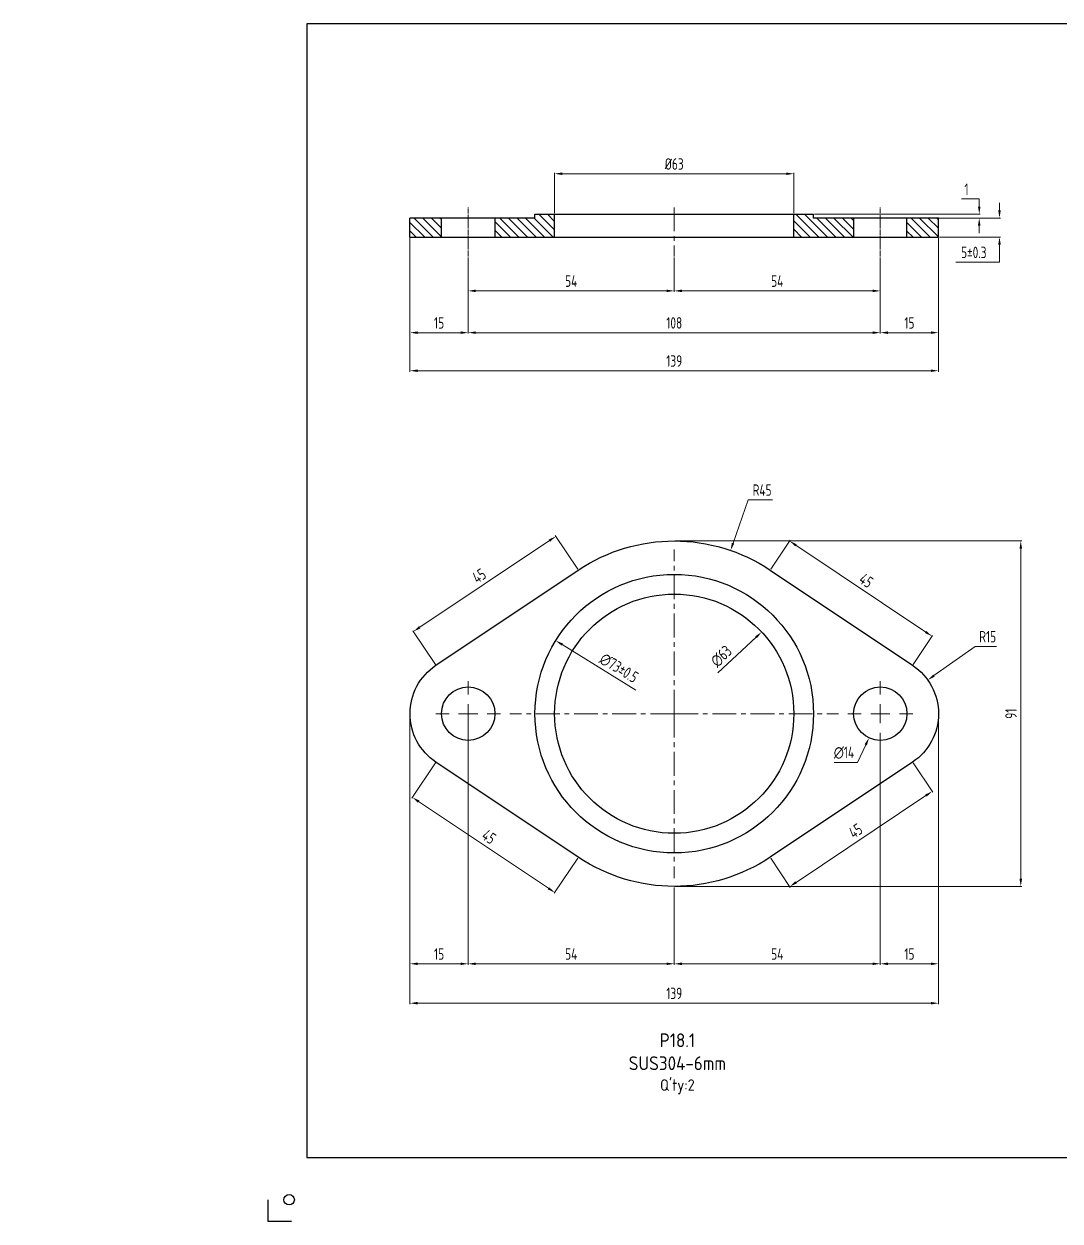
# Model space of a CAD drawing. Header units: millimetres. Extents: x -46397 to 283259, y -8690 to 23983.
# Drawn here: x 185956.6 to 186228.2, y -1830.3 to -1516.6 of the extents above; entities that cross this region are included whole.
import ezdxf
from ezdxf import colors
from ezdxf.entities.mleader import LeaderData, LeaderLine
from ezdxf.math import Vec2, Vec3

# ---------------------------------------------------------------- set-up
doc = ezdxf.new("R2010")
doc.units = ezdxf.units.MM
doc.linetypes.add('CENTER', pattern=[2, 1.25, -0.25, 0.25, -0.25])
doc.layers.get('Defpoints').update_dxf_attribs({"lineweight": 0})
for name, color, linetype, lineweight in [('4.KICH THUOC', 3, 'Continuous', 9), ('Dtext', 255, 'Continuous', 20), ('DUONGCHINH', 7, 'Continuous', 25), ('mD_HATCH', 8, 'Continuous', 0), ('mDƯỜNG CƠ BẢN', 255, 'Continuous', 25), ('mDƯỜNG TÂM', 8, 'CENTER', 0)]:
    doc.layers.add(name, color=color, linetype=linetype, lineweight=lineweight)
doc.layers.add('DIM', color=8, linetype='Continuous')
doc.styles.add('Arial', font='arial.ttf')
doc.styles.add('Chu va so', font='arial.ttf')
doc.styles.add('GHI CHÚ 1', font='isocp_IV25.ttf', dxfattribs={"width": 0.8})
doc.styles.get("Standard").update_dxf_attribs({"font": 'isocp.shx', "width": 0.8})
doc.styles.add('TCVN', font='arial.ttf')
doc.dimstyles.new('1-30SCALE', dxfattribs={"dimtxt": 75, "dimasz": 75, "dimexe": 37.5, "dimexo": 30, "dimgap": 30, "dimtad": 1, "dimtoh": 1, "dimdec": 0, "dimdsep": 46, "dimtxsty": 'GHI CHÚ 1', "dimcen": 0.09, "dimclrd": 256, "dimclre": 256, "dimclrt": 2, "dimadec": 0, "dimazin": 0, "dimtfac": 1, "dimtdec": 0, "dimtofl": 0, "dimtmove": 0, "dimatfit": 3, "dimfxl": 1, "dimlwd": 0, "dimlwe": 0, "dimarcsym": 0})
doc.dimstyles.new('1-30SCALE$4', dxfattribs={"dimtxt": 75, "dimasz": 75, "dimexe": 37.5, "dimexo": 30, "dimgap": 30, "dimtad": 1, "dimtoh": 1, "dimdec": 0, "dimdsep": 46, "dimtxsty": 'GHI CHÚ 1', "dimcen": 0.09, "dimclrd": 256, "dimclre": 256, "dimclrt": 2, "dimadec": 0, "dimazin": 0, "dimtfac": 1, "dimtdec": 0, "dimtofl": 0, "dimtmove": 0, "dimatfit": 3, "dimfxl": 1, "dimlwd": 0, "dimlwe": 0, "dimarcsym": 0})
pattern_1 = [(135, (-54306.6736, -90159.853), (-1.122532015, -1.122532015), [])]

# ---------------------------------------------------------------- blocks, each defined once
blk = doc.blocks.new('SW_CENTERMARKSYMBOL_0')
at = {"color": 0, "linetype": 'Continuous', "lineweight": 18}
for p, q in [((0, 2.5), (0, 4.25)), ((-2.5, 0), (-4.25, 0)), ((0, 0), (-1.25, 0)), ((0, 0), (0, 1.25)), ((0, 0), (0, -1.25)), ((0, 0), (1.25, 0)), ((2.5, 0), (4.25, 0)), ((0, -2.5), (0, -4.25))]:
    blk.add_line(p, q, dxfattribs=at)
blk = doc.blocks.new('*D994')
at = {"layer": 'Defpoints', "color": 0, "transparency": 16777216}
for p in [(186149.97, -1675.91), (186104.18, -1718.71)]:
    blk.add_point(p, dxfattribs=at)
at = {"layer": 'DIM', "linetype": 'Continuous', "lineweight": 0, "transparency": 16777216}
blk.add_line((186138.48, -1686.65), (186148.51, -1677.28), dxfattribs=at)
at = {"layer": 'DIM', "transparency": 16777216}
blk.add_solid([(186148.28, -1677.03), (186148.74, -1677.52), (186149.97, -1675.91)], dxfattribs=at)
at = {"layer": 'DIM', "color": 2, "transparency": 16777216, "insert": (186139.42, -1682.26), "char_height": 3, "attachment_point": 5, "rotation": 43.0607, "style": 'GHI CHÚ 1'}
blk.add_mtext('∅63', dxfattribs=at)
blk = doc.blocks.new('*D993')
at = {"layer": 'Defpoints', "color": 0, "transparency": 16777216}
for p in [(186184.04, -1690.97), (186178.11, -1703.65)]:
    blk.add_point(p, dxfattribs=at)
at = {"layer": 'DIM', "lineweight": 0, "transparency": 16777216}
for p, q in [((186180.98, -1697.31), (186181.16, -1697.31)), ((186181.07, -1697.4), (186181.07, -1697.22))]:
    blk.add_line(p, q, dxfattribs=at)
at = {"layer": 'DIM', "linetype": 'Continuous', "lineweight": 0, "transparency": 16777216}
for p, q in [((186175.11, -1710.08), (186177.26, -1705.46)), ((186169.02, -1710.08), (186175.11, -1710.08))]:
    blk.add_line(p, q, dxfattribs=at)
at = {"layer": 'DIM', "transparency": 16777216}
blk.add_solid([(186176.96, -1705.32), (186177.57, -1705.6), (186178.11, -1703.65)], dxfattribs=at)
at = {"layer": 'DIM', "color": 2, "transparency": 16777216, "insert": (186171.56, -1707.53), "char_height": 3, "attachment_point": 5, "style": 'GHI CHÚ 1'}
blk.add_mtext('∅14', dxfattribs=at)
blk = doc.blocks.new('*D960')
at = {"layer": 'Defpoints', "color": 0, "transparency": 16777216}
for p in [(186193.51, -1688.49), (186181.07, -1697.31)]:
    blk.add_point(p, dxfattribs=at)
at = {"layer": 'DIM', "linetype": 'Continuous', "lineweight": 0, "transparency": 16777216}
for p, q in [((186205.92, -1679.69), (186195.14, -1687.33)), ((186211.51, -1679.69), (186205.92, -1679.69))]:
    blk.add_line(p, q, dxfattribs=at)
at = {"layer": 'DIM', "lineweight": 0, "transparency": 16777216}
for p, q in [((186180.98, -1697.31), (186181.16, -1697.31)), ((186181.07, -1697.4), (186181.07, -1697.22))]:
    blk.add_line(p, q, dxfattribs=at)
at = {"layer": 'DIM', "transparency": 16777216}
blk.add_solid([(186194.95, -1687.06), (186195.34, -1687.6), (186193.51, -1688.49)], dxfattribs=at)
at = {"layer": 'DIM', "color": 2, "transparency": 16777216, "insert": (186209.21, -1677.13), "char_height": 3, "attachment_point": 5, "style": 'GHI CHÚ 1'}
blk.add_mtext('R15', dxfattribs=at)
blk = doc.blocks.new('*D961')
at = {"layer": 'Defpoints', "color": 0, "ltscale": 5, "transparency": 16777216}
for p in [(186141.84, -1654.54), (186127.07, -1697.31)]:
    blk.add_point(p, dxfattribs=at)
at = {"layer": 'mDƯỜNG TÂM', "linetype": 'Continuous', "lineweight": 0, "ltscale": 5, "transparency": 16777216}
for p, q in [((186146.41, -1641.29), (186142.49, -1652.64)), ((186152.79, -1641.29), (186146.41, -1641.29))]:
    blk.add_line(p, q, dxfattribs=at)
at = {"layer": 'mDƯỜNG TÂM', "lineweight": 0, "ltscale": 5, "transparency": 16777216}
for p, q in [((186126.98, -1697.31), (186127.16, -1697.31)), ((186127.07, -1697.4), (186127.07, -1697.22))]:
    blk.add_line(p, q, dxfattribs=at)
at = {"layer": 'mDƯỜNG TÂM', "ltscale": 5, "transparency": 16777216}
blk.add_solid([(186142.17, -1652.54), (186142.8, -1652.75), (186141.84, -1654.54)], dxfattribs=at)
at = {"layer": 'mDƯỜNG TÂM', "color": 2, "ltscale": 5, "transparency": 16777216, "insert": (186150.1, -1638.73), "char_height": 3, "attachment_point": 5, "style": 'GHI CHÚ 1'}
blk.add_mtext('R45', dxfattribs=at)
blk = doc.blocks.new('*D992')
at = {"layer": 'Defpoints', "color": 0, "transparency": 16777216}
for p in [(186057.82, -1697.31), (186073.07, -1697.31), (186073.07, -1762.84)]:
    blk.add_point(p, dxfattribs=at)
at = {"layer": 'DIM', "linetype": 'Continuous', "lineweight": 0, "transparency": 16777216}
for p, q in [((186057.82, -1697.56), (186057.82, -1763.09)), ((186073.07, -1697.56), (186073.07, -1763.09)), ((186059.82, -1762.84), (186071.07, -1762.84))]:
    blk.add_line(p, q, dxfattribs=at)
at = {"layer": 'DIM', "transparency": 16777216}
for points in [[(186059.82, -1762.51), (186059.82, -1763.18), (186057.82, -1762.84)], [(186071.07, -1762.51), (186071.07, -1763.18), (186073.07, -1762.84)]]:
    blk.add_solid(points, dxfattribs=at)
at = {"layer": 'DIM', "color": 2, "transparency": 16777216, "insert": (186065.45, -1760.29), "char_height": 3, "attachment_point": 5, "style": 'GHI CHÚ 1'}
blk.add_mtext('15', dxfattribs=at)
blk = doc.blocks.new('*D991')
at = {"layer": 'Defpoints', "color": 0, "transparency": 16777216}
for p in [(186073.07, -1697.31), (186127.07, -1742.56), (186127.07, -1762.84)]:
    blk.add_point(p, dxfattribs=at)
at = {"layer": 'DIM', "linetype": 'Continuous', "lineweight": 0, "transparency": 16777216}
for p, q in [((186073.07, -1697.56), (186073.07, -1763.09)), ((186127.07, -1742.81), (186127.07, -1763.09)), ((186075.07, -1762.84), (186125.07, -1762.84))]:
    blk.add_line(p, q, dxfattribs=at)
at = {"layer": 'DIM', "transparency": 16777216}
for points in [[(186075.07, -1762.51), (186075.07, -1763.18), (186073.07, -1762.84)], [(186125.07, -1762.51), (186125.07, -1763.18), (186127.07, -1762.84)]]:
    blk.add_solid(points, dxfattribs=at)
at = {"layer": 'DIM', "color": 2, "transparency": 16777216, "insert": (186100.07, -1760.29), "char_height": 3, "attachment_point": 5, "style": 'GHI CHÚ 1'}
blk.add_mtext('54', dxfattribs=at)
blk = doc.blocks.new('*D962')
at = {"layer": 'Defpoints', "color": 0, "transparency": 16777216}
for p in [(186181.07, -1704.31), (186127.07, -1742.56), (186181.07, -1762.84)]:
    blk.add_point(p, dxfattribs=at)
at = {"layer": 'DIM', "linetype": 'Continuous', "lineweight": 0, "transparency": 16777216}
for p, q in [((186181.07, -1704.56), (186181.07, -1763.09)), ((186127.07, -1742.81), (186127.07, -1763.09)), ((186129.07, -1762.84), (186179.07, -1762.84))]:
    blk.add_line(p, q, dxfattribs=at)
at = {"layer": 'DIM', "transparency": 16777216}
for points in [[(186129.07, -1762.51), (186129.07, -1763.18), (186127.07, -1762.84)], [(186179.07, -1762.51), (186179.07, -1763.18), (186181.07, -1762.84)]]:
    blk.add_solid(points, dxfattribs=at)
at = {"layer": 'DIM', "color": 2, "transparency": 16777216, "insert": (186154.07, -1760.29), "char_height": 3, "attachment_point": 5, "style": 'GHI CHÚ 1'}
blk.add_mtext('54', dxfattribs=at)
blk = doc.blocks.new('*D990')
at = {"layer": 'Defpoints', "color": 0, "transparency": 16777216}
for p in [(186196.32, -1697.31), (186181.07, -1704.31), (186196.32, -1762.84)]:
    blk.add_point(p, dxfattribs=at)
at = {"layer": 'DIM', "linetype": 'Continuous', "lineweight": 0, "transparency": 16777216}
for p, q in [((186196.32, -1697.56), (186196.32, -1763.09)), ((186181.07, -1704.56), (186181.07, -1763.09)), ((186183.07, -1762.84), (186194.32, -1762.84))]:
    blk.add_line(p, q, dxfattribs=at)
at = {"layer": 'DIM', "transparency": 16777216}
for points in [[(186183.07, -1762.51), (186183.07, -1763.18), (186181.07, -1762.84)], [(186194.32, -1762.51), (186194.32, -1763.18), (186196.32, -1762.84)]]:
    blk.add_solid(points, dxfattribs=at)
at = {"layer": 'DIM', "color": 2, "transparency": 16777216, "insert": (186188.7, -1760.29), "char_height": 3, "attachment_point": 5, "style": 'GHI CHÚ 1'}
blk.add_mtext('15', dxfattribs=at)
blk = doc.blocks.new('*D989')
at = {"layer": 'Defpoints', "color": 0, "transparency": 16777216}
for p in [(186057.82, -1697.31), (186196.32, -1697.31), (186196.32, -1773.17)]:
    blk.add_point(p, dxfattribs=at)
at = {"layer": 'DIM', "linetype": 'Continuous', "lineweight": 0, "transparency": 16777216}
for p, q in [((186057.82, -1697.56), (186057.82, -1773.42)), ((186196.32, -1697.56), (186196.32, -1773.42)), ((186059.82, -1773.17), (186194.32, -1773.17))]:
    blk.add_line(p, q, dxfattribs=at)
at = {"layer": 'DIM', "transparency": 16777216}
for points in [[(186059.82, -1772.83), (186059.82, -1773.5), (186057.82, -1773.17)], [(186194.32, -1772.83), (186194.32, -1773.5), (186196.32, -1773.17)]]:
    blk.add_solid(points, dxfattribs=at)
at = {"layer": 'DIM', "color": 2, "transparency": 16777216, "insert": (186127.07, -1770.6), "char_height": 3, "attachment_point": 5, "style": 'GHI CHÚ 1'}
blk.add_mtext('139', dxfattribs=at)
blk = doc.blocks.new('*D988')
at = {"layer": 'Defpoints', "color": 0, "transparency": 16777216}
for p in [(186127.07, -1652.06), (186217.89, -1652.06), (186127.07, -1742.56)]:
    blk.add_point(p, dxfattribs=at)
at = {"layer": 'DIM', "linetype": 'Continuous', "lineweight": 0, "transparency": 16777216}
for p, q in [((186127.32, -1652.06), (186218.14, -1652.06)), ((186217.89, -1740.56), (186217.89, -1654.06)), ((186127.32, -1742.56), (186218.14, -1742.56))]:
    blk.add_line(p, q, dxfattribs=at)
at = {"layer": 'DIM', "transparency": 16777216}
for points in [[(186217.56, -1654.06), (186218.23, -1654.06), (186217.89, -1652.06)], [(186217.56, -1740.56), (186218.23, -1740.56), (186217.89, -1742.56)]]:
    blk.add_solid(points, dxfattribs=at)
at = {"layer": 'DIM', "color": 2, "transparency": 16777216, "insert": (186215.33, -1697.31), "char_height": 3, "attachment_point": 5, "rotation": 90, "style": 'GHI CHÚ 1'}
blk.add_mtext('91', dxfattribs=at)
blk = doc.blocks.new('*D987')
at = {"layer": 'Defpoints', "color": 0, "transparency": 16777216}
for p in [(186096.03, -1650.85), (186101.93, -1659.68), (186064.6, -1684.63)]:
    blk.add_point(p, dxfattribs=at)
at = {"layer": 'DIM', "linetype": 'Continuous', "lineweight": 0, "transparency": 16777216}
for p, q in [((186060.36, -1674.68), (186094.37, -1651.96)), ((186101.8, -1659.48), (186095.89, -1650.64)), ((186064.46, -1684.42), (186058.56, -1675.58))]:
    blk.add_line(p, q, dxfattribs=at)
at = {"layer": 'DIM', "transparency": 16777216}
for points in [[(186094.18, -1651.68), (186094.55, -1652.24), (186096.03, -1650.85)], [(186060.18, -1674.4), (186060.55, -1674.96), (186058.7, -1675.79)]]:
    blk.add_solid(points, dxfattribs=at)
at = {"layer": 'DIM', "color": 2, "transparency": 16777216, "insert": (186075.94, -1661.19), "char_height": 3, "attachment_point": 5, "rotation": 33.749, "style": 'GHI CHÚ 1'}
blk.add_mtext('45', dxfattribs=at)
blk = doc.blocks.new('*D986')
at = {"layer": 'Defpoints', "color": 0, "transparency": 16777216}
for p in [(186064.6, -1709.99), (186058.43, -1719.23), (186101.93, -1734.93)]:
    blk.add_point(p, dxfattribs=at)
at = {"layer": 'DIM', "linetype": 'Continuous', "lineweight": 0, "transparency": 16777216}
for p, q in [((186064.46, -1710.2), (186058.29, -1719.43)), ((186094.1, -1743.06), (186060.09, -1720.34)), ((186101.8, -1735.14), (186095.62, -1744.38))]:
    blk.add_line(p, q, dxfattribs=at)
at = {"layer": 'DIM', "transparency": 16777216}
for points in [[(186060.28, -1720.06), (186059.91, -1720.62), (186058.43, -1719.23)], [(186094.28, -1742.78), (186093.91, -1743.34), (186095.76, -1744.17)]]:
    blk.add_solid(points, dxfattribs=at)
at = {"layer": 'DIM', "color": 2, "transparency": 16777216, "insert": (186078.52, -1729.57), "char_height": 3, "attachment_point": 5, "rotation": 326.251, "style": 'GHI CHÚ 1'}
blk.add_mtext('45', dxfattribs=at)
blk = doc.blocks.new('*D985')
at = {"layer": 'Defpoints', "color": 0, "transparency": 16777216}
for p in [(186189.55, -1709.99), (186194.68, -1717.67), (186152.21, -1734.93)]:
    blk.add_point(p, dxfattribs=at)
at = {"layer": 'DIM', "linetype": 'Continuous', "lineweight": 0, "transparency": 16777216}
for p, q in [((186189.68, -1710.2), (186194.82, -1717.88)), ((186159.01, -1741.5), (186193.01, -1718.78)), ((186152.35, -1735.14), (186157.48, -1742.82))]:
    blk.add_line(p, q, dxfattribs=at)
at = {"layer": 'DIM', "transparency": 16777216}
for points in [[(186192.83, -1718.5), (186193.2, -1719.06), (186194.68, -1717.67)], [(186158.82, -1741.23), (186159.19, -1741.78), (186157.34, -1742.61)]]:
    blk.add_solid(points, dxfattribs=at)
at = {"layer": 'DIM', "color": 2, "transparency": 16777216, "insert": (186174.59, -1728.01), "char_height": 3, "attachment_point": 5, "rotation": 33.749, "style": 'GHI CHÚ 1'}
blk.add_mtext('45', dxfattribs=at)
blk = doc.blocks.new('*D984')
at = {"layer": 'Defpoints', "color": 0, "transparency": 16777216}
for p in [(186157.3, -1652.07), (186152.21, -1659.68), (186189.55, -1684.63)]:
    blk.add_point(p, dxfattribs=at)
at = {"layer": 'DIM', "linetype": 'Continuous', "lineweight": 0, "transparency": 16777216}
for p, q in [((186152.35, -1659.48), (186157.44, -1651.87)), ((186192.97, -1675.91), (186158.96, -1653.19)), ((186189.68, -1684.42), (186194.77, -1676.81))]:
    blk.add_line(p, q, dxfattribs=at)
at = {"layer": 'DIM', "transparency": 16777216}
for points in [[(186159.15, -1652.91), (186158.78, -1653.46), (186157.3, -1652.07)], [(186193.15, -1675.63), (186192.78, -1676.18), (186194.63, -1677.02)]]:
    blk.add_solid(points, dxfattribs=at)
at = {"layer": 'DIM', "color": 2, "transparency": 16777216, "insert": (186177.39, -1662.42), "char_height": 3, "attachment_point": 5, "rotation": 326.251, "style": 'GHI CHÚ 1'}
blk.add_mtext('45', dxfattribs=at)
blk = doc.blocks.new('*D979')
at = {"layer": 'Defpoints', "color": 0, "transparency": 16777216}
for p in [(186096, -1678.16), (186158.15, -1716.46)]:
    blk.add_point(p, dxfattribs=at)
at = {"layer": 'DIM', "linetype": 'Continuous', "lineweight": 0, "transparency": 16777216}
blk.add_line((186117.04, -1691.13), (186097.7, -1679.21), dxfattribs=at)
at = {"layer": 'DIM', "transparency": 16777216}
blk.add_solid([(186097.88, -1678.92), (186097.53, -1679.49), (186096, -1678.16)], dxfattribs=at)
at = {"layer": 'DIM', "color": 2, "transparency": 16777216, "insert": (186112.57, -1685.36), "char_height": 3, "attachment_point": 5, "rotation": 328.3529, "style": 'GHI CHÚ 1'}
blk.add_mtext('∅73%%P0.5', dxfattribs=at)
blk = doc.blocks.new('*D978')
at = {"layer": 'Defpoints', "color": 0, "transparency": 16777216}
for p in [(186163.57, -1566.44), (186186.56, -1567.44), (186207, -1567.44)]:
    blk.add_point(p, dxfattribs=at)
at = {"layer": 'DIM', "linetype": 'Continuous', "lineweight": 0, "transparency": 16777216}
for p, q in [((186202.32, -1562.44), (186207, -1562.44)), ((186207, -1564.44), (186207, -1562.44)), ((186163.82, -1566.44), (186207.25, -1566.44)), ((186186.81, -1567.44), (186207.25, -1567.44)), ((186207, -1569.44), (186207, -1571.44))]:
    blk.add_line(p, q, dxfattribs=at)
at = {"layer": 'DIM', "transparency": 16777216}
for points in [[(186206.67, -1564.44), (186207.33, -1564.44), (186207, -1566.44)], [(186206.67, -1569.44), (186207.33, -1569.44), (186207, -1567.44)]]:
    blk.add_solid(points, dxfattribs=at)
at = {"layer": 'DIM', "color": 2, "transparency": 16777216, "insert": (186203.66, -1559.91), "char_height": 3, "attachment_point": 5, "style": 'GHI CHÚ 1'}
blk.add_mtext('1', dxfattribs=at)
blk = doc.blocks.new('*D977')
at = {"layer": 'Defpoints', "color": 0, "transparency": 16777216}
for p in [(186186.56, -1567.44), (186196.32, -1572.44), (186212.31, -1572.44)]:
    blk.add_point(p, dxfattribs=at)
at = {"layer": 'DIM', "linetype": 'Continuous', "lineweight": 0, "transparency": 16777216}
for p, q in [((186212.31, -1565.44), (186212.31, -1563.44)), ((186186.81, -1567.44), (186212.56, -1567.44)), ((186196.57, -1572.44), (186212.56, -1572.44)), ((186212.31, -1574.44), (186212.31, -1576.44)), ((186212.31, -1579), (186212.31, -1576.44)), ((186200.84, -1579), (186212.31, -1579))]:
    blk.add_line(p, q, dxfattribs=at)
at = {"layer": 'DIM', "transparency": 16777216}
for points in [[(186211.98, -1565.44), (186212.65, -1565.44), (186212.31, -1567.44)], [(186211.98, -1574.44), (186212.65, -1574.44), (186212.31, -1572.44)]]:
    blk.add_solid(points, dxfattribs=at)
at = {"layer": 'DIM', "color": 2, "transparency": 16777216, "insert": (186205.58, -1576.45), "char_height": 3, "attachment_point": 5, "style": 'GHI CHÚ 1'}
blk.add_mtext('5%%P0.3', dxfattribs=at)
blk = doc.blocks.new('*D1001')
at = {"layer": 'Defpoints', "color": 0, "transparency": 16777216}
for p in [(186073.07, -1577.53), (186127.07, -1577.53), (186127.07, -1586.53)]:
    blk.add_point(p, dxfattribs=at)
at = {"layer": 'DIM', "linetype": 'Continuous', "lineweight": 0, "transparency": 16777216}
for p, q in [((186073.07, -1577.78), (186073.07, -1586.78)), ((186127.07, -1577.78), (186127.07, -1586.78)), ((186075.07, -1586.53), (186125.07, -1586.53))]:
    blk.add_line(p, q, dxfattribs=at)
at = {"layer": 'DIM', "transparency": 16777216}
for points in [[(186075.07, -1586.19), (186075.07, -1586.86), (186073.07, -1586.53)], [(186125.07, -1586.19), (186125.07, -1586.86), (186127.07, -1586.53)]]:
    blk.add_solid(points, dxfattribs=at)
at = {"layer": 'DIM', "color": 2, "transparency": 16777216, "insert": (186100.07, -1583.97), "char_height": 3, "attachment_point": 5, "style": 'GHI CHÚ 1'}
blk.add_mtext('54', dxfattribs=at)
blk = doc.blocks.new('*D1000')
at = {"layer": 'Defpoints', "color": 0, "transparency": 16777216}
for p in [(186127.07, -1577.53), (186181.07, -1577.53), (186181.07, -1586.53)]:
    blk.add_point(p, dxfattribs=at)
at = {"layer": 'DIM', "linetype": 'Continuous', "lineweight": 0, "transparency": 16777216}
for p, q in [((186127.07, -1577.78), (186127.07, -1586.78)), ((186181.07, -1577.78), (186181.07, -1586.78)), ((186129.07, -1586.53), (186179.07, -1586.53))]:
    blk.add_line(p, q, dxfattribs=at)
at = {"layer": 'DIM', "transparency": 16777216}
for points in [[(186129.07, -1586.19), (186129.07, -1586.86), (186127.07, -1586.53)], [(186179.07, -1586.19), (186179.07, -1586.86), (186181.07, -1586.53)]]:
    blk.add_solid(points, dxfattribs=at)
at = {"layer": 'DIM', "color": 2, "transparency": 16777216, "insert": (186154.07, -1583.97), "char_height": 3, "attachment_point": 5, "style": 'GHI CHÚ 1'}
blk.add_mtext('54', dxfattribs=at)
blk = doc.blocks.new('*D999')
at = {"layer": 'Defpoints', "color": 0, "transparency": 16777216}
for p in [(186057.82, -1569.94), (186196.32, -1572.44), (186196.32, -1607.45)]:
    blk.add_point(p, dxfattribs=at)
at = {"layer": 'DIM', "linetype": 'Continuous', "lineweight": 0, "transparency": 16777216}
for p, q in [((186057.82, -1570.19), (186057.82, -1607.7)), ((186196.32, -1572.69), (186196.32, -1607.7)), ((186059.82, -1607.45), (186194.32, -1607.45))]:
    blk.add_line(p, q, dxfattribs=at)
at = {"layer": 'DIM', "transparency": 16777216}
for points in [[(186059.82, -1607.12), (186059.82, -1607.78), (186057.82, -1607.45)], [(186194.32, -1607.12), (186194.32, -1607.78), (186196.32, -1607.45)]]:
    blk.add_solid(points, dxfattribs=at)
at = {"layer": 'DIM', "color": 2, "transparency": 16777216, "insert": (186127.07, -1604.89), "char_height": 3, "attachment_point": 5, "style": 'GHI CHÚ 1'}
blk.add_mtext('139', dxfattribs=at)
blk = doc.blocks.new('*D998')
at = {"layer": 'Defpoints', "color": 0, "transparency": 16777216}
for p in [(186057.82, -1572.44), (186073.07, -1577.53), (186057.82, -1597.48)]:
    blk.add_point(p, dxfattribs=at)
at = {"layer": 'DIM', "linetype": 'Continuous', "lineweight": 0, "transparency": 16777216}
for p, q in [((186057.82, -1572.69), (186057.82, -1597.73)), ((186073.07, -1577.78), (186073.07, -1597.73)), ((186071.07, -1597.48), (186059.82, -1597.48))]:
    blk.add_line(p, q, dxfattribs=at)
at = {"layer": 'DIM', "transparency": 16777216}
for points in [[(186059.82, -1597.14), (186059.82, -1597.81), (186057.82, -1597.48)], [(186071.07, -1597.14), (186071.07, -1597.81), (186073.07, -1597.48)]]:
    blk.add_solid(points, dxfattribs=at)
at = {"layer": 'DIM', "color": 2, "transparency": 16777216, "insert": (186065.45, -1594.92), "char_height": 3, "attachment_point": 5, "style": 'GHI CHÚ 1'}
blk.add_mtext('15', dxfattribs=at)
blk = doc.blocks.new('*D997')
at = {"layer": 'Defpoints', "color": 0, "transparency": 16777216}
for p in [(186196.32, -1572.44), (186181.07, -1577.53), (186196.32, -1597.48)]:
    blk.add_point(p, dxfattribs=at)
at = {"layer": 'DIM', "linetype": 'Continuous', "lineweight": 0, "transparency": 16777216}
for p, q in [((186196.32, -1572.69), (186196.32, -1597.73)), ((186181.07, -1577.78), (186181.07, -1597.73)), ((186183.07, -1597.48), (186194.32, -1597.48))]:
    blk.add_line(p, q, dxfattribs=at)
at = {"layer": 'DIM', "transparency": 16777216}
for points in [[(186183.07, -1597.14), (186183.07, -1597.81), (186181.07, -1597.48)], [(186194.32, -1597.14), (186194.32, -1597.81), (186196.32, -1597.48)]]:
    blk.add_solid(points, dxfattribs=at)
at = {"layer": 'DIM', "color": 2, "transparency": 16777216, "insert": (186188.7, -1594.92), "char_height": 3, "attachment_point": 5, "style": 'GHI CHÚ 1'}
blk.add_mtext('15', dxfattribs=at)
blk = doc.blocks.new('*D996')
at = {"layer": 'Defpoints', "color": 0, "transparency": 16777216}
for p in [(186073.07, -1577.53), (186181.07, -1577.53), (186073.07, -1597.48)]:
    blk.add_point(p, dxfattribs=at)
at = {"layer": 'DIM', "linetype": 'Continuous', "lineweight": 0, "transparency": 16777216}
for p, q in [((186073.07, -1577.78), (186073.07, -1597.73)), ((186181.07, -1577.78), (186181.07, -1597.73)), ((186179.07, -1597.48), (186075.07, -1597.48))]:
    blk.add_line(p, q, dxfattribs=at)
at = {"layer": 'DIM', "transparency": 16777216}
for points in [[(186075.07, -1597.14), (186075.07, -1597.81), (186073.07, -1597.48)], [(186179.07, -1597.14), (186179.07, -1597.81), (186181.07, -1597.48)]]:
    blk.add_solid(points, dxfattribs=at)
at = {"layer": 'DIM', "color": 2, "transparency": 16777216, "insert": (186127.07, -1594.92), "char_height": 3, "attachment_point": 5, "style": 'GHI CHÚ 1'}
blk.add_mtext('108', dxfattribs=at)
blk = doc.blocks.new('*D995')
at = {"layer": 'Defpoints', "color": 0, "transparency": 16777216}
for p in [(186158.41, -1555.84), (186095.73, -1566.44), (186158.41, -1566.44)]:
    blk.add_point(p, dxfattribs=at)
at = {"layer": 'DIM', "linetype": 'Continuous', "lineweight": 0, "transparency": 16777216}
for p, q in [((186095.73, -1566.19), (186095.73, -1555.59)), ((186158.41, -1566.19), (186158.41, -1555.59)), ((186097.73, -1555.84), (186156.41, -1555.84))]:
    blk.add_line(p, q, dxfattribs=at)
at = {"layer": 'DIM', "transparency": 16777216}
for points in [[(186097.73, -1555.5), (186097.73, -1556.17), (186095.73, -1555.84)], [(186156.41, -1555.5), (186156.41, -1556.17), (186158.41, -1555.84)]]:
    blk.add_solid(points, dxfattribs=at)
at = {"layer": 'DIM', "color": 2, "transparency": 16777216, "insert": (186127.07, -1553.27), "char_height": 3, "attachment_point": 5, "style": 'GHI CHÚ 1'}
blk.add_mtext('%%C63', dxfattribs=at)
blk = doc.blocks.new('*U1828')
at = {"lineweight": 25}
for points in [[(0, 0), (499.12, 0), (499.12, 326.95), (0, 326.95)], [(0, 0), (377.38, 0), (377.38, 326.95), (0, 326.95)]]:
    blk.add_lwpolyline(points, close=True, dxfattribs=at)
at = {"lineweight": 25, "elevation": -0.01}
blk.add_lwpolyline([(-11.24, -12.22), (-11.24, -18.32), (-4.37, -18.32)], dxfattribs=at)
at = {"lineweight": 25}
blk.add_circle((-5.09, -12.17, -0.01), 1.51, dxfattribs=at)
at = {"layer": 'Dtext', "ltscale": 0.1}
for tag, p, height, style in [('REV_3', (380.6, 122.8), 2.17, 'TCVN'), ('FOR_APPROVAL3', (402.34, 122.65, -0.02), 2.61, 'TCVN'), ('REV_2', (380.6, 114.69), 2.17, 'TCVN'), ('FOR_APPROVAL2', (402.34, 114.53, -0.02), 2.61, 'TCVN'), ('REV_1', (380.6, 106.57), 2.17, 'TCVN'), ('FOR_APPROVAL1', (402.34, 106.42, -0.02), 2.61, 'TCVN'), ('REV_0', (380.6, 98.45), 2.17, 'TCVN'), ('NGUOI_VE', (425.5, 98.34, -0.02), 2.61, 'TCVN'), ('NGUOI_KIEM_2', (448.55, 98.34, -0.02), 2.61, 'TCVN'), ('NGUOI_DUYET', (476.4, 98.34, -0.02), 2.61, 'TCVN'), ('1.1_A4', (477.79, 4.95, -0.02), 2.61, 'Chu va so'), ('A4_A4', (486.47, 4.95, -0.02), 2.61, 'Chu va so'), ('REV.', (493.62, 4.95, -0.02), 2.61, 'Chu va so')]:
    blk.add_attdef(tag, p, '', height=height, dxfattribs=dict(at, style=style))
for tag, p, height, style, width in [('NGAY_REV03', (386.11, 122.65, -0.02), 2.26, 'TCVN', 0.95), ('NGAY_REV02', (386.11, 114.53, -0.02), 2.26, 'TCVN', 0.95), ('NGAY_REV01', (386.11, 106.42, -0.02), 2.26, 'TCVN', 0.95), ('NGAY_REV0', (386.11, 98.3, -0.02), 2.26, 'TCVN', 0.95), ('DWD.NO', (385.9, 2.12, -0.02), 3.48, 'Chu va so', 0.85)]:
    blk.add_attdef(tag, p, '', height=height, dxfattribs=dict(at, style=style, width=width))
at = {"layer": 'Dtext', "lineweight": 25, "ltscale": 0.1, "style": 'Chu va so'}
for tag, p, height in [('PROJECT_CODE', (411.04, 40.87), 5.22), ('TITLE1', (388.45, 31.17, -0.02), 3.48), ('TITLE2', (388.45, 22.99, -0.02), 3.48), ('TITLE3', (388.45, 14.87, -0.02), 3.48)]:
    blk.add_attdef(tag, p, '', height=height, dxfattribs=at)

msp = doc.modelspace()

# ---------------------------------------------------------------- hatches: boundary and pattern name
at = {"layer": 'mD_HATCH'}
h = msp.add_hatch(dxfattribs=at)
h.set_pattern_fill('ANSI31', color=251, scale=0.5, angle=90, style=0)
h.set_pattern_definition(pattern_1)
h.paths.add_polyline_path([(186066.07, -1572.44), (186057.82, -1572.44), (186057.82, -1567.44), (186066.07, -1567.44)], flags=0)
h = msp.add_hatch(dxfattribs=at)
h.set_pattern_fill('ANSI31', color=251, scale=0.5, angle=90, style=0)
h.set_pattern_definition(pattern_1)
h.paths.add_polyline_path([(186080.07, -1572.44), (186080.07, -1567.44), (186090.57, -1567.44), (186090.57, -1566.44), (186095.73, -1566.44), (186095.73, -1572.44)], flags=0)
h = msp.add_hatch(dxfattribs=at)
h.set_pattern_fill('ANSI31', color=251, scale=0.5, angle=90, style=0)
h.set_pattern_definition(pattern_1)
h.paths.add_polyline_path([(186174.07, -1572.44), (186174.07, -1567.44), (186163.57, -1567.44), (186163.57, -1566.44), (186158.41, -1566.44), (186158.41, -1572.44)], flags=0)
h = msp.add_hatch(dxfattribs=at)
h.set_pattern_fill('ANSI31', color=251, scale=0.5, angle=90, style=0)
h.set_pattern_definition(pattern_1)
h.paths.add_polyline_path([(186188.07, -1572.44), (186196.32, -1572.44), (186196.32, -1567.44), (186188.07, -1567.44)], flags=0)

# ---------------------------------------------------------------- linework, layer by layer
at = {"layer": 'DUONGCHINH'}
for p, q in [((186057.82, -1572.44, -2.25), (186057.82, -1567.44, -2.25)), ((186090.57, -1567.44, -2.25), (186057.82, -1567.44, -2.25)), ((186066.07, -1572.44, -2.25), (186066.07, -1567.44, -2.25)), ((186080.07, -1567.44, -2.25), (186080.07, -1572.44, -2.25)), ((186090.57, -1567.44, -2.25), (186090.57, -1566.44, -2.25)), ((186090.57, -1566.44, -2.25), (186163.57, -1566.44, -2.25)), ((186095.73, -1572.44, -2.25), (186095.73, -1566.44, -2.25)), ((186158.41, -1572.44, -2.25), (186158.41, -1566.44, -2.25)), ((186158.41, -1569.59, -2.25), (186158.41, -1566.44, -2.25)), ((186163.57, -1567.44, -2.25), (186163.57, -1566.44, -2.25)), ((186196.32, -1567.44, -2.25), (186163.57, -1567.44, -2.25)), ((186174.07, -1567.44, -2.25), (186174.07, -1572.44, -2.25)), ((186188.07, -1572.44, -2.25), (186188.07, -1567.44, -2.25)), ((186196.32, -1572.44, -2.25), (186196.32, -1567.44, -2.25)), ((186057.82, -1572.44, -2.25), (186196.32, -1572.44, -2.25))]:
    msp.add_line(p, q, dxfattribs=at)
at = {"layer": 'DUONGCHINH', "elevation": -2.25}
msp.add_lwpolyline([(186101.93, -1659.68, -0.303337), (186152.21, -1659.68), (186189.55, -1684.63, -0.534522), (186189.55, -1709.99), (186152.21, -1734.93, -0.303337), (186101.93, -1734.93), (186064.6, -1709.99, -0.534522), (186064.6, -1684.63)], format="xyb", close=True, dxfattribs=at)
at = {"layer": 'DUONGCHINH'}
for centre, radius in [((186127.07, -1697.31, -2.25), 36.5), ((186127.07, -1697.31, -2.25), 31.34), ((186073.07, -1697.31, -2.25), 7), ((186181.07, -1697.31, -2.25), 7)]:
    msp.add_circle(centre, radius, dxfattribs=at)
at = {"layer": 'mDƯỜNG CƠ BẢN', "color": 7}
for p, q in [((186062.1, -1572.44, -2.25), (186067.07, -1572.44, -2.25)), ((186079.07, -1572.44, -2.25), (186084.04, -1572.44, -2.25))]:
    msp.add_line(p, q, dxfattribs=at)
at = {"layer": 'mDƯỜNG TÂM', "ltscale": 0.2}
for p, q in [((186073.07, -1564.65, -2.25), (186073.07, -1577.53, -2.25)), ((186181.07, -1564.65, -2.25), (186181.07, -1577.53, -2.25))]:
    msp.add_line(p, q, dxfattribs=at)
at = {"layer": 'mDƯỜNG TÂM', "ltscale": 5}
for p, q in [((186127.07, -1564.65, -2.25), (186127.07, -1577.53, -2.25)), ((186127.07, -1697.31, -2.25), (186127.07, -1654.25, -2.25)), ((186127.07, -1697.31, -2.25), (186084.01, -1697.31, -2.25)), ((186127.07, -1697.31, -2.25), (186170.14, -1697.31, -2.25)), ((186127.07, -1697.31, -2.25), (186127.07, -1740.37, -2.25))]:
    msp.add_line(p, q, dxfattribs=at)

# ---------------------------------------------------------------- block references
at = {"layer": 'mDƯỜNG TÂM', "lineweight": 0, "yscale": 2, "zscale": 2}
for p, xscale in [((186073.07, -1697.31, -2.25), 2), ((186181.07, -1697.31, -2.25), -2)]:
    msp.add_blockref('SW_CENTERMARKSYMBOL_0', p, dxfattribs=dict(at, xscale=xscale))

# ---------------------------------------------------------------- texts
at = {"insert": (186107.09, -1781.08, -0.15), "char_height": 3.6082, "attachment_point": 1, "style": 'Arial'}
msp.add_mtext_dynamic_manual_height_columns("\\pxqc;{\\Fisocp|c0;P18.1\\P\\C7;SUS304\\C0;-6mm\\P\\H0.83333x;Q'ty:2}", width=41.5949, gutter_width=0.564, heights=[16.19], dxfattribs=at)

# ---------------------------------------------------------------- dimensions: what is measured, and where the dimension line sits
at = {"layer": 'DIM'}
dim = msp.add_linear_dim(base=(186158.41, -1555.84, -2.25), p1=(186095.73, -1566.44, -2.25), p2=(186158.41, -1566.44, -2.25), text='%%C<>', dimstyle='1-30SCALE', override={"dimtxt": 3, "dimasz": 2, "dimexe": 0.25, "dimexo": 0.25, "dimgap": 1, "dimtmove": 1}, dxfattribs=at)
dim.commit()
dim.dimension.update_dxf_attribs({"geometry": '*D995', "text_midpoint": (186127.07, -1553.27, -2.25)})
dim = msp.add_linear_dim(base=(186207, -1567.44, -2.25), p1=(186163.57, -1566.44, -2.25), p2=(186186.56, -1567.44, -2.25), angle=90, dimstyle='1-30SCALE', override={"dimtxt": 3, "dimasz": 2, "dimexe": 0.25, "dimexo": 0.25, "dimgap": 1, "dimtmove": 1}, dxfattribs=at)
dim.commit()
dim.dimension.update_dxf_attribs({"geometry": '*D978', "text_midpoint": (186207, -1562.44, -2.25), "dimtype": 160})
dim = msp.add_linear_dim(base=(186212.31, -1572.44, -2.25), p1=(186186.56, -1567.44, -2.25), p2=(186196.32, -1572.44, -2.25), angle=90, text='<>%%P0.3', dimstyle='1-30SCALE', override={"dimtxt": 3, "dimasz": 2, "dimexe": 0.25, "dimexo": 0.25, "dimgap": 1, "dimtmove": 1}, dxfattribs=at)
dim.commit()
dim.dimension.update_dxf_attribs({"geometry": '*D977', "text_midpoint": (186210.56, -1579, -2.25), "dimtype": 160})
for base, p1, p2, picture, middle in [((186196.32342878, -1607.45113652, -2.24615305), (186057.82342878, -1569.93665551, -2.24615305), (186196.32342878, -1572.43665551, -2.24615305), '*D999', (186127.07342878, -1604.88678741, -2.24615305)), ((186057.82, -1597.48, -2.25), (186073.07, -1577.53, -2.25), (186057.82, -1572.44, -2.25), '*D998', (186065.45, -1594.92, -2.25)), ((186196.32, -1597.48, -2.25), (186181.07, -1577.53, -2.25), (186196.32, -1572.44, -2.25), '*D997', (186188.7, -1594.92, -2.25)), ((186127.07, -1586.53, -2.25), (186073.07, -1577.53, -2.25), (186127.07, -1577.53, -2.25), '*D1001', (186100.07, -1583.97, -2.25)), ((186073.07, -1597.48, -2.25), (186181.07, -1577.53, -2.25), (186073.07, -1577.53, -2.25), '*D996', (186127.07, -1594.92, -2.25)), ((186181.07, -1586.53, -2.25), (186127.07, -1577.53, -2.25), (186181.07, -1577.53, -2.25), '*D1000', (186154.07, -1583.97, -2.25)), ((186073.07, -1762.84, -2.25), (186057.82, -1697.31, -2.25), (186073.07, -1697.31, -2.25), '*D992', (186065.45, -1760.29, -2.25)), ((186196.32342878, -1773.16626151, -2.24615305), (186057.82342878, -1697.30897367, -2.24615305), (186196.32342878, -1697.30897367, -2.24615305), '*D989', (186127.07342878, -1770.6019124, -2.24615305)), ((186127.07, -1762.84, -2.25), (186073.07, -1697.31, -2.25), (186127.07, -1742.56, -2.25), '*D991', (186100.07, -1760.29, -2.25)), ((186196.32, -1762.84, -2.25), (186181.07, -1704.31, -2.25), (186196.32, -1697.31, -2.25), '*D990', (186188.7, -1760.29, -2.25)), ((186181.07, -1762.84, -2.25), (186127.07, -1742.56, -2.25), (186181.07, -1704.31, -2.25), '*D962', (186154.07, -1760.29, -2.25))]:
    dim = msp.add_linear_dim(base=base, p1=p1, p2=p2, dimstyle='1-30SCALE', override={"dimtxt": 3, "dimasz": 2, "dimexe": 0.25, "dimexo": 0.25, "dimgap": 1, "dimtmove": 1}, dxfattribs=at)
    dim.commit()
    dim.dimension.update_dxf_attribs({"geometry": picture, "text_midpoint": middle})
for p1, p2, distance, picture, middle in [((186064.6, -1684.63, -2.25), (186101.93, -1659.68, -2.25), 10.63, '*D987', (186075.94, -1661.19, -2.25)), ((186189.55, -1684.63, -2.25), (186152.21, -1659.68, -2.25), -9.15, '*D984', (186177.39, -1662.42, -2.25)), ((186101.93, -1734.93, -2.25), (186064.6, -1709.99, -2.25), 11.11, '*D986', (186078.52, -1729.57, -2.25)), ((186152.21, -1734.93, -2.25), (186189.55, -1709.99, -2.25), -9.24, '*D985', (186174.59, -1728.01, -2.25))]:
    dim = msp.add_aligned_dim(p1=p1, p2=p2, distance=distance, dimstyle='1-30SCALE', override={"dimtxt": 3, "dimasz": 2, "dimexe": 0.25, "dimexo": 0.25, "dimgap": 1, "dimtmove": 1}, dxfattribs=at)
    dim.commit()
    dim.dimension.update_dxf_attribs({"geometry": picture, "text_midpoint": middle})
dim = msp.add_linear_dim(base=(186217.89342879, -1652.05897367, -2.24615305), p1=(186127.07342878, -1742.55897367, -2.24615305), p2=(186127.07342878, -1652.05897367, -2.24615305), angle=90, dimstyle='1-30SCALE', override={"dimtxt": 3, "dimasz": 2, "dimexe": 0.25, "dimexo": 0.25, "dimgap": 1, "dimtmove": 1}, dxfattribs=at)
dim.commit()
dim.dimension.update_dxf_attribs({"geometry": '*D988', "text_midpoint": (186215.32907967, -1697.30897367, -2.24615305)})
dim = msp.add_diameter_dim_2p(p1=(186104.18, -1718.71, -2.25), p2=(186149.97, -1675.91, -2.25), dimstyle='1-30SCALE', override={"dimtxt": 3, "dimasz": 2, "dimexe": 0.25, "dimexo": 0.25, "dimgap": 1, "dimtmove": 1}, dxfattribs=at)
dim.commit()
dim.dimension.update_dxf_attribs({"geometry": '*D994', "text_midpoint": (186141.17, -1684.13, -2.25), "dimtype": 163})
dim = msp.add_radius_dim(center=(186181.07, -1697.31, -2.25), mpoint=(186193.51, -1688.49, -2.25), dimstyle='1-30SCALE$4', override={"dimtxt": 3, "dimasz": 2, "dimexe": 0.25, "dimexo": 0.25, "dimgap": 1, "dimtmove": 1}, dxfattribs=at)
dim.commit()
dim.dimension.update_dxf_attribs({"geometry": '*D960', "text_midpoint": (186205.92, -1679.69, -2.25), "dimtype": 164})
dim = msp.add_diameter_dim_2p(p1=(186158.15, -1716.46, -2.25), p2=(186096, -1678.16, -2.25), text='<>%%P0.5', dimstyle='1-30SCALE', override={"dimtxt": 3, "dimasz": 2, "dimexe": 0.25, "dimexo": 0.25, "dimgap": 1, "dimtmove": 1}, dxfattribs=at)
dim.commit()
dim.dimension.update_dxf_attribs({"geometry": '*D979', "text_midpoint": (186111.23, -1687.54, -2.25), "dimtype": 163})
dim = msp.add_diameter_dim_2p(p1=(186184.04, -1690.97, -2.25), p2=(186178.11, -1703.65, -2.25), dimstyle='1-30SCALE', override={"dimtxt": 3, "dimasz": 2, "dimexe": 0.25, "dimexo": 0.25, "dimgap": 1, "dimtmove": 1}, dxfattribs=at)
dim.commit()
dim.dimension.update_dxf_attribs({"geometry": '*D993', "text_midpoint": (186171.56, -1707.53, -2.25)})
at = {"layer": 'mDƯỜNG TÂM', "ltscale": 5}
dim = msp.add_radius_dim(center=(186127.07, -1697.31, -2.25), mpoint=(186141.84, -1654.54, -2.25), dimstyle='1-30SCALE$4', override={"dimtxt": 3, "dimasz": 2, "dimexe": 0.25, "dimexo": 0.25, "dimgap": 1, "dimtmove": 1}, dxfattribs=at)
dim.commit()
dim.dimension.update_dxf_attribs({"geometry": '*D961', "text_midpoint": (186146.41, -1641.29, -2.25), "dimtype": 164})

# ---------------------------------------------------------------- leaders
at = {"layer": '4.KICH THUOC', "color": 1, "ltscale": 5}
ml = msp.add_multileader_mtext('Standard', dxfattribs=at)
ml.set_content('{\\Fisocp|c0;PP2}', color=1)
ml.set_leader_properties(color=3, lineweight=9)
ml.build(insert=Vec2(0, 0))
ml.multileader.update_dxf_attribs({"has_dogleg": 0, "text_left_attachment_type": 5, "text_right_attachment_type": 6, "dogleg_length": 0.125, "arrow_head_size": 3, "scale": 300})
ctx = ml.context
ctx.base_point, ctx.scale, ctx.char_height, ctx.arrow_head_size, ctx.landing_gap_size, ctx.plane_origin = Vec3(185139.09, -1613.02, -3.29), 300, 5.4, 3, 2.86, Vec3(185204.72, -1610.4, -3.29)
ctx.left_attachment, ctx.right_attachment = 5, 6
notes = []
notes.append((ctx, [(1, (1, 1, 0), (185134.32, -1613.02, -3.29), (1, 0), 4.76, [(0, [(185117.55, -1628.43, -3.29)], 0, [])])]))
ctx.mtext.insert, ctx.mtext.width, ctx.mtext.flow_direction = Vec3(185141.94, -1606.54, -3.29), 14.3355, 5
ml = msp.add_multileader_mtext('Standard', dxfattribs=at)
ml.set_content('PP3', color=1)
ml.set_leader_properties(color=3, lineweight=9)
ml.build(insert=Vec2(0, 0))
ml.multileader.update_dxf_attribs({"has_dogleg": 0, "text_left_attachment_type": 5, "text_right_attachment_type": 6, "dogleg_length": 0.125, "arrow_head_size": 3, "scale": 300})
ctx = ml.context
ctx.base_point, ctx.scale, ctx.char_height, ctx.arrow_head_size, ctx.landing_gap_size, ctx.plane_origin = Vec3(185066.11, -1617.47, -5.35), 300, 5.4, 3, 2.86, Vec3(185205.52, -1627.66, -5.35)
ctx.left_attachment, ctx.right_attachment = 5, 6
notes.append((ctx, [(0, (1, 1, 0), (185085.41, -1617.47, -5.35), (-1, 0), 4.76, [(1, [(185108.05, -1636.99, -5.35), (185108.05, -1644.49, -5.35)], 0, [])])]))
ctx.mtext.insert, ctx.mtext.width, ctx.mtext.flow_direction = Vec3(185068.97, -1610.99, -5.35), 14.3355, 5
ml = msp.add_multileader_mtext('Standard', dxfattribs=at)
ml.set_content('{\\Fisocp|c0;PP4}', color=1)
ml.set_leader_properties(color=3, lineweight=9)
ml.build(insert=Vec2(0, 0))
ml.multileader.update_dxf_attribs({"has_dogleg": 0, "text_left_attachment_type": 5, "text_right_attachment_type": 6, "dogleg_length": 0.125, "arrow_head_size": 3, "scale": 300})
ctx = ml.context
ctx.base_point, ctx.scale, ctx.char_height, ctx.arrow_head_size, ctx.landing_gap_size, ctx.plane_origin = Vec3(185146.05, -1660.85, -0.15), 300, 5.4, 3, 2.86, Vec3(185283.68, -1661.43, -0.15)
ctx.left_attachment, ctx.right_attachment = 5, 6
notes.append((ctx, [(1, (1, 1, 0), (185141.28, -1660.85, -0.15), (1, 0), 4.76, [(0, [(185133.55, -1667.36, -0.15)], 0, [])])]))
ctx.mtext.insert, ctx.mtext.width, ctx.mtext.flow_direction = Vec3(185148.91, -1654.37, -0.15), 14.3355, 5
ml = msp.add_multileader_mtext('Standard', dxfattribs=at)
ml.set_content('PP5', color=1)
ml.set_leader_properties(color=3, lineweight=9)
ml.build(insert=Vec2(0, 0))
ml.multileader.update_dxf_attribs({"has_dogleg": 0, "text_left_attachment_type": 5, "text_right_attachment_type": 6, "dogleg_length": 0.125, "arrow_head_size": 3, "scale": 300})
ctx = ml.context
ctx.base_point, ctx.scale, ctx.char_height, ctx.arrow_head_size, ctx.landing_gap_size, ctx.plane_origin = Vec3(185245.48, -1697.79, -1.17), 300, 5.4, 3, 2.86, Vec3(185363.96, -1720.29, -1.17)
ctx.left_attachment, ctx.right_attachment = 5, 6
notes.append((ctx, [(0, (1, 1, 0), (185264.78, -1697.79, -1.17), (-1, 0), 4.76, [(0, [(185292.74, -1713.97, -1.17)], 0, [])])]))
ctx.mtext.insert, ctx.mtext.width, ctx.mtext.flow_direction = Vec3(185248.34, -1691.31, -1.17), 14.3355, 5
for ctx, leaders in notes:
    for number, flags, end, landing, length, lines in leaders:
        leader = LeaderData()
        leader.index, (leader.has_last_leader_line, leader.has_dogleg_vector, leader.attachment_direction) = number, flags
        leader.last_leader_point, leader.dogleg_vector, leader.dogleg_length = Vec3(end), Vec3(landing), length
        for number, points, colour, breaks in lines:
            line = LeaderLine()
            line.index, line.vertices, line.color, line.breaks = number, Vec3.list(points), colors.encode_raw_color(colour), breaks
            leader.lines.append(line)
        ctx.leaders.append(leader)

# ---------------------------------------------------------------- next in the draw order: block references
at = {"xscale": 0.9084576280678549, "yscale": 0.9084576280678549, "zscale": 0.9084576280678549}
msp.add_blockref('*U1828', (186030.76, -1813.61, -0.15), dxfattribs=at)

doc.saveas('drawing.dxf')
